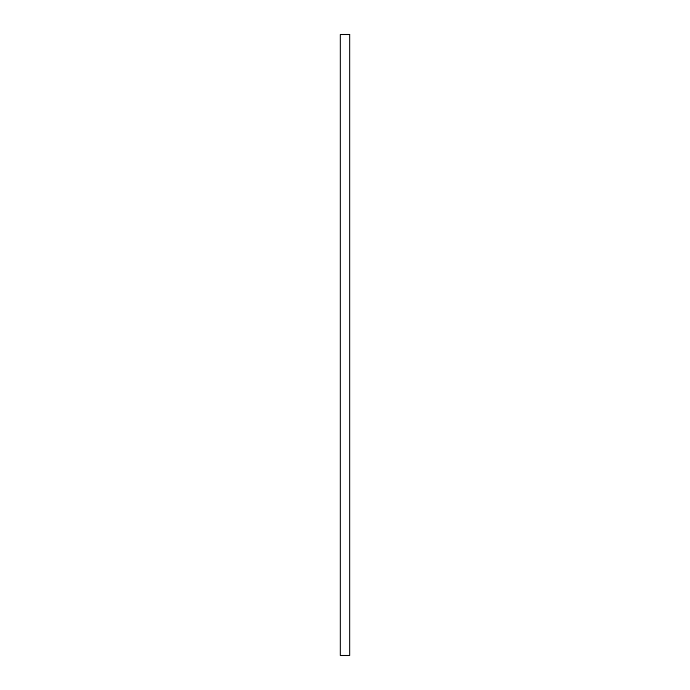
<?xml version="1.0" encoding="UTF-8"?>
<svg xmlns="http://www.w3.org/2000/svg" width="690" height="690" viewBox="0 0 690 690"><rect width="100%" height="100%" fill="white"/><g stroke="black" fill="none" stroke-linecap="round" stroke-linejoin="round"><path stroke-width="1.03" d="M349.657 34.5L340.343 34.5L340.343 655.5L349.657 655.5L349.657 34.5"/></g></svg>
